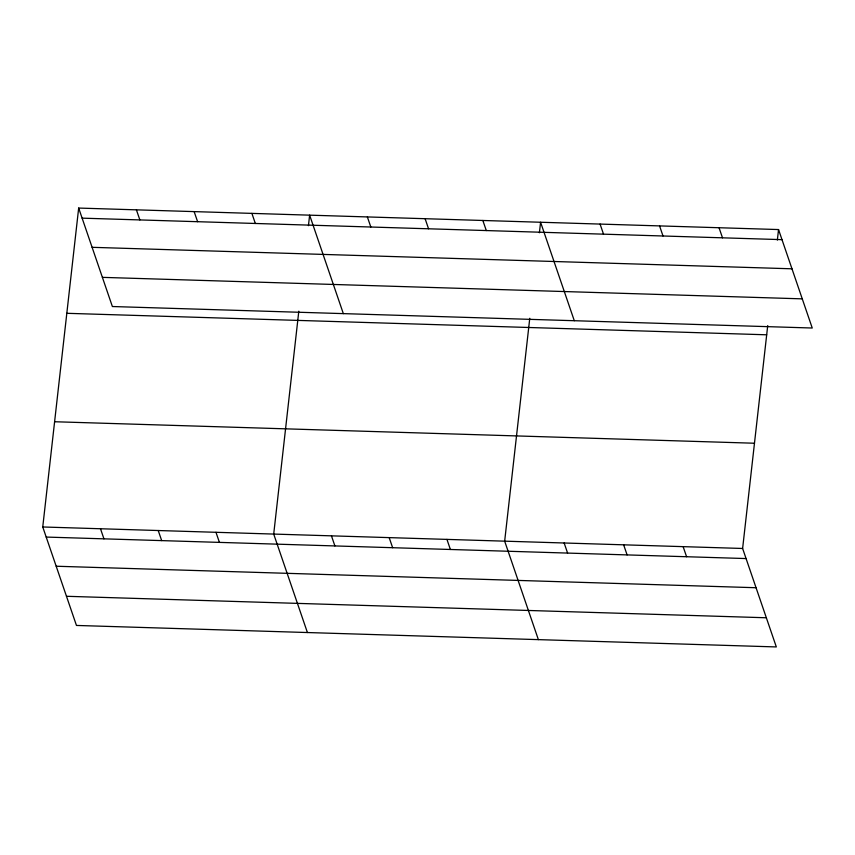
<?xml version="1.0" encoding="UTF-8"?>
<svg xmlns="http://www.w3.org/2000/svg" width="855" height="855" viewBox="0 0 855 855"><rect width="100%" height="100%" fill="white"/><g stroke="black" fill="none" stroke-linecap="round" stroke-linejoin="round"><path stroke-width="1.28" d="M767.726 325.584L742.621 548.472L776.329 646.936L76.458 625.443L42.75 526.979L78.671 208.064L778.542 229.557L812.25 328.021L112.379 306.528L78.671 208.064M298.812 311.188L273.707 534.076L307.415 632.54M308.441 225.677L309.628 215.15L343.336 313.625M529.769 318.284L504.664 541.162L538.372 639.626M539.398 232.774L540.584 222.247L574.293 320.711M777.355 240.073L778.542 229.557M82.123 218.153L781.994 239.646M92.105 247.319L791.976 268.801M102.397 277.362L802.268 298.855M66.818 313.304L766.689 334.797M54.602 421.739L754.473 443.232M42.75 526.979L742.621 548.472M46.202 537.068L746.073 558.561M56.195 566.234L756.055 587.727M66.476 596.288L766.347 617.77M719.044 227.729L722.507 237.818M659.558 225.902L663.01 235.991M600.071 224.074L603.523 234.163M683.134 546.644L686.586 556.733M623.637 544.817L627.1 554.906M482.84 220.472L486.303 230.561M564.15 542.989L567.602 553.078M425.106 218.698L428.558 228.787M367.361 216.924L370.824 227.013M446.93 539.387L450.382 549.476M389.185 537.624L392.637 547.713M251.883 213.387L255.346 223.476M331.451 535.85L334.904 545.939M194.149 211.613L197.601 221.702M136.405 209.838L139.867 219.927M215.973 532.302L219.425 542.391M158.228 530.528L161.681 540.616M100.495 528.753L103.947 538.842"/></g></svg>
